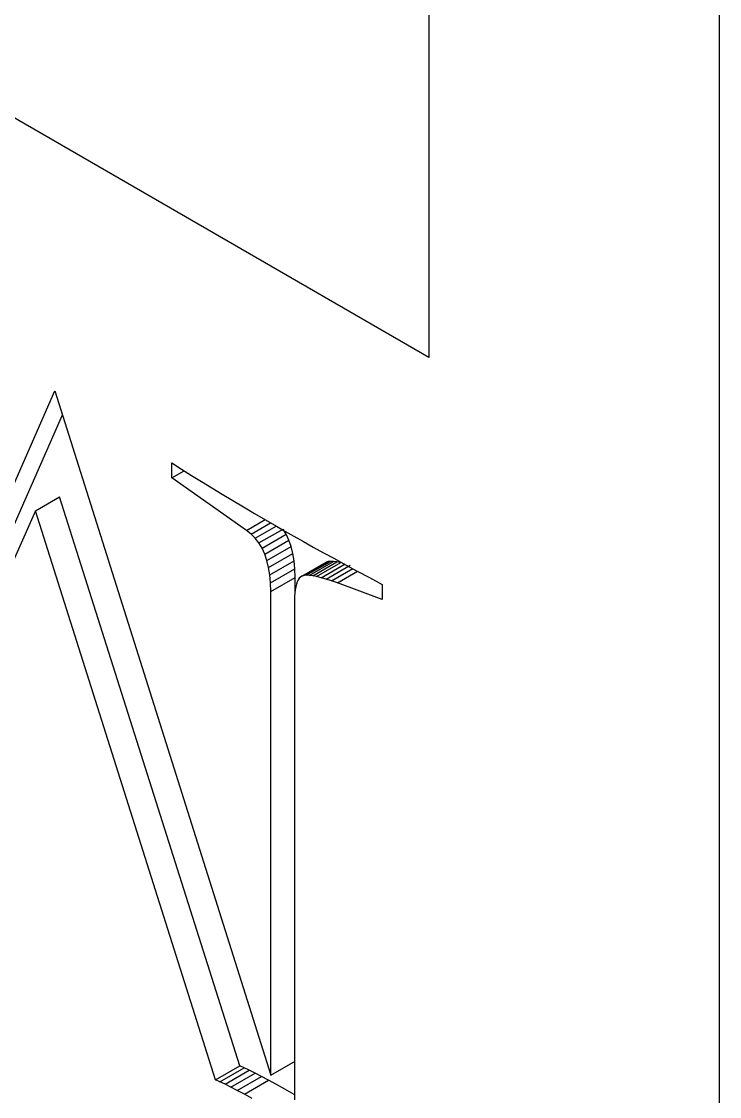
# Model space of a CAD drawing. Header units: millimetres. Extents: x -105 to 105, y -148 to 148.
# Drawn here: x 53.272 to 55.31, y -47.589 to -44.451 of the extents above; entities that cross this region are included whole.
import ezdxf

# ---------------------------------------------------------------- set-up
doc = ezdxf.new("R2010")
doc.units = ezdxf.units.MM
doc.layers.get('0').update_dxf_attribs({"lineweight": 18})

msp = doc.modelspace()

# ---------------------------------------------------------------- linework, layer by layer
at = {"color": 7, "lineweight": 30, "ltscale": 0.265362}
msp.add_line((54.4615, -45.4315), (45.2691, -40.1242), dxfattribs=at)
at = {"color": 7, "lineweight": 30, "ltscale": 0.157175}
msp.add_line((55.3101, -49.1873), (55.3101, -42.9003), dxfattribs=at)
at = {"color": 7, "lineweight": 30, "ltscale": 0.040825}
msp.add_line((54.4615, -43.7985), (54.4615, -45.4315), dxfattribs=at)
at = {"color": 7, "lineweight": 30, "ltscale": 0.033029}
msp.add_line((52.8386, -46.7387), (53.3695, -45.5289), dxfattribs=at)
at = {"color": 7, "lineweight": 30, "ltscale": 0.052379}
msp.add_line((53.3695, -45.5289), (54, -47.527), dxfattribs=at)
at = {"color": 7, "lineweight": 30, "ltscale": 0.030004}
msp.add_line((52.9093, -46.6979), (53.3916, -45.5989), dxfattribs=at)
at = {"color": 7, "lineweight": 30, "ltscale": 0.001095}
for p, q in [((53.7109, -45.7835), (53.7109, -45.7397)), ((54.3248, -46.0941), (54.3248, -46.1379))]:
    msp.add_line(p, q, dxfattribs=at)
at = {"color": 7, "lineweight": 30, "ltscale": 0.000847299}
msp.add_line((53.7109, -45.7397), (53.7395, -45.7578), dxfattribs=at)
at = {"color": 7, "lineweight": 30, "ltscale": 0.000857561}
msp.add_line((53.7395, -45.7578), (53.7686, -45.776), dxfattribs=at)
at = {"color": 7, "lineweight": 30, "ltscale": 0.001047}
msp.add_line((53.7109, -45.7835), (53.7471, -45.7625), dxfattribs=at)
at = {"color": 7, "lineweight": 30, "ltscale": 0.006664}
msp.add_line((53.9289, -45.9367), (53.7109, -45.7835), dxfattribs=at)
at = {"color": 7, "lineweight": 30, "ltscale": 0.000867838}
msp.add_line((53.7686, -45.776), (53.7981, -45.7942), dxfattribs=at)
at = {"color": 7, "lineweight": 30, "ltscale": 0.000877733}
msp.add_line((53.7981, -45.7942), (53.8281, -45.8126), dxfattribs=at)
at = {"color": 7, "lineweight": 30, "ltscale": 0.000888043}
msp.add_line((53.8281, -45.8126), (53.8584, -45.831), dxfattribs=at)
at = {"color": 7, "lineweight": 30, "ltscale": 0.002041}
for p, q in [((53.3126, -45.8793), (53.3834, -45.8384)), ((53.9652, -45.9734), (54.0359, -45.9326)), ((53.9744, -45.9889), (54.0452, -45.948)), ((53.9823, -46.0059), (54.053, -45.965)), ((53.9887, -46.0244), (54.0594, -45.9836)), ((53.9936, -46.0446), (54.0644, -46.0038)), ((53.9972, -46.0664), (54.0679, -46.0256)), ((54.0908, -46.0702), (54.1615, -46.0294)), ((54.0966, -46.0686), (54.1673, -46.0277)), ((54.1037, -46.0678), (54.1744, -46.027)), ((54.1224, -46.0693), (54.1931, -46.0285)), ((54.1339, -46.0715), (54.2046, -46.0307)), ((54.1469, -46.0747), (54.2176, -46.0339)), ((54.1613, -46.0788), (54.232, -46.038)), ((53.9993, -46.0897), (54.07, -46.0489)), ((54, -46.1146), (54.0708, -46.0738)), ((53.8389, -47.5407), (53.9096, -47.4998)), ((53.8517, -47.5465), (53.9224, -47.5057)), ((53.9022, -47.572), (53.9729, -47.5311)), ((53.923, -47.5831), (53.9937, -47.5422))]:
    msp.add_line(p, q, dxfattribs=at)
at = {"color": 7, "lineweight": 30, "ltscale": 0.043568}
for p, q in [((53.9096, -47.4998), (53.3834, -45.8384)), ((53.8389, -47.5407), (53.3126, -45.8793))]:
    msp.add_line(p, q, dxfattribs=at)
at = {"color": 7, "lineweight": 30, "ltscale": 0.000898369}
msp.add_line((53.8584, -45.831), (53.8892, -45.8495), dxfattribs=at)
at = {"color": 7, "lineweight": 30, "ltscale": 0.000908185}
msp.add_line((53.8892, -45.8495), (53.9204, -45.8681), dxfattribs=at)
at = {"color": 7, "lineweight": 30, "ltscale": 0.02956}
msp.add_line((53.3126, -45.8793), (52.8338, -46.9604), dxfattribs=at)
at = {"color": 7, "lineweight": 30, "ltscale": 0.000918673}
msp.add_line((53.9204, -45.8681), (53.9521, -45.8868), dxfattribs=at)
at = {"color": 7, "lineweight": 30, "ltscale": 0.000929042}
msp.add_line((53.9521, -45.8868), (53.9841, -45.9056), dxfattribs=at)
at = {"color": 7, "lineweight": 30, "ltscale": 0.001576}
msp.add_line((53.9289, -45.9367), (53.9835, -45.9052), dxfattribs=at)
at = {"color": 7, "lineweight": 30, "ltscale": 0.001646}
msp.add_line((53.9424, -45.9474), (53.9995, -45.9145), dxfattribs=at)
at = {"color": 7, "lineweight": 30, "ltscale": 0.000939231}
msp.add_line((53.9841, -45.9056), (54.0166, -45.9244), dxfattribs=at)
at = {"color": 7, "lineweight": 30, "ltscale": 0.000430267}
msp.add_line((53.9424, -45.9474), (53.9289, -45.9367), dxfattribs=at)
at = {"color": 7, "lineweight": 30, "ltscale": 0.000429702}
msp.add_line((53.9545, -45.9596), (53.9424, -45.9474), dxfattribs=at)
at = {"color": 7, "lineweight": 30, "ltscale": 0.001776}
msp.add_line((53.9545, -45.9596), (54.0161, -45.9241), dxfattribs=at)
at = {"color": 7, "lineweight": 30, "ltscale": 0.000715979}
msp.add_line((54.0166, -45.9244), (54.0415, -45.9387), dxfattribs=at)
at = {"color": 7, "lineweight": 30, "ltscale": 0.000449315}
for p, q in [((54.0452, -45.948), (54.0359, -45.9326)), ((53.9744, -45.9889), (53.9652, -45.9734))]:
    msp.add_line(p, q, dxfattribs=at)
at = {"color": 7, "lineweight": 30, "ltscale": 0.000752366}
msp.add_line((54.0415, -45.9387), (54.0676, -45.9535), dxfattribs=at)
at = {"color": 7, "lineweight": 30, "ltscale": 0.000467692}
for p, q in [((54.053, -45.965), (54.0452, -45.948)), ((53.9823, -46.0059), (53.9744, -45.9889))]:
    msp.add_line(p, q, dxfattribs=at)
at = {"color": 7, "lineweight": 30, "ltscale": 0.000436518}
msp.add_line((53.9652, -45.9734), (53.9545, -45.9596), dxfattribs=at)
at = {"color": 7, "lineweight": 30, "ltscale": 0.000491478}
for p, q in [((54.0594, -45.9836), (54.053, -45.965)), ((53.9887, -46.0244), (53.9823, -46.0059))]:
    msp.add_line(p, q, dxfattribs=at)
at = {"color": 7, "lineweight": 30, "ltscale": 0.00078858}
msp.add_line((54.0676, -45.9535), (54.0951, -45.969), dxfattribs=at)
at = {"color": 7, "lineweight": 30, "ltscale": 0.000825178}
msp.add_line((54.0951, -45.969), (54.124, -45.9851), dxfattribs=at)
at = {"color": 7, "lineweight": 30, "ltscale": 0.00051941}
for p, q in [((54.0644, -46.0038), (54.0594, -45.9836)), ((53.9936, -46.0446), (53.9887, -46.0244))]:
    msp.add_line(p, q, dxfattribs=at)
at = {"color": 7, "lineweight": 30, "ltscale": 0.000551189}
for p, q in [((54.0679, -46.0256), (54.0644, -46.0038)), ((53.9972, -46.0664), (53.9936, -46.0446))]:
    msp.add_line(p, q, dxfattribs=at)
at = {"color": 7, "lineweight": 30, "ltscale": 0.00086123}
msp.add_line((54.124, -45.9851), (54.1541, -46.0017), dxfattribs=at)
at = {"color": 7, "lineweight": 30, "ltscale": 0.000897662}
msp.add_line((54.1541, -46.0017), (54.1856, -46.019), dxfattribs=at)
at = {"color": 7, "lineweight": 30, "ltscale": 0.000585707}
msp.add_line((54.07, -46.0489), (54.0679, -46.0256), dxfattribs=at)
at = {"color": 7, "lineweight": 30, "ltscale": 0.002042}
for p, q in [((54.1123, -46.0681), (54.1831, -46.0273)), ((54, -47.527), (54.0708, -47.4861)), ((53.8665, -47.5537), (53.9373, -47.5129)), ((53.8834, -47.5622), (53.9541, -47.5213))]:
    msp.add_line(p, q, dxfattribs=at)
at = {"color": 7, "lineweight": 30, "ltscale": 0.000149186}
for p, q in [((54.1673, -46.0277), (54.1615, -46.0294)), ((54.0966, -46.0686), (54.0908, -46.0702))]:
    msp.add_line(p, q, dxfattribs=at)
at = {"color": 7, "lineweight": 30, "ltscale": 0.000180185}
for p, q in [((54.1744, -46.027), (54.1673, -46.0277)), ((54.1037, -46.0678), (54.0966, -46.0686))]:
    msp.add_line(p, q, dxfattribs=at)
at = {"color": 7, "lineweight": 30, "ltscale": 0.000215617}
msp.add_line((54.1831, -46.0273), (54.1744, -46.027), dxfattribs=at)
at = {"color": 7, "lineweight": 30, "ltscale": 0.00025328}
msp.add_line((54.1931, -46.0285), (54.1831, -46.0273), dxfattribs=at)
at = {"color": 7, "lineweight": 30, "ltscale": 0.000933584}
msp.add_line((54.1856, -46.019), (54.2184, -46.0369), dxfattribs=at)
at = {"color": 7, "lineweight": 30, "ltscale": 0.000292827}
for p, q in [((54.2046, -46.0307), (54.1931, -46.0285)), ((54.1339, -46.0715), (54.1224, -46.0693))]:
    msp.add_line(p, q, dxfattribs=at)
at = {"color": 7, "lineweight": 30, "ltscale": 0.000970366}
msp.add_line((54.2184, -46.0369), (54.2525, -46.0554), dxfattribs=at)
at = {"color": 7, "lineweight": 30, "ltscale": 0.000586087}
msp.add_line((53.9993, -46.0897), (53.9972, -46.0664), dxfattribs=at)
at = {"color": 7, "lineweight": 30, "ltscale": 0.000623961}
msp.add_line((54.0708, -46.0738), (54.07, -46.0489), dxfattribs=at)
at = {"color": 7, "lineweight": 30, "ltscale": 0.001068}
msp.add_line((54.0708, -46.1165), (54.0708, -46.0738), dxfattribs=at)
at = {"color": 7, "lineweight": 30, "ltscale": 0.000123895}
msp.add_line((54.0866, -46.0729), (54.0832, -46.0765), dxfattribs=at)
at = {"color": 7, "lineweight": 30, "ltscale": 0.000126281}
msp.add_line((54.0908, -46.0702), (54.0866, -46.0729), dxfattribs=at)
at = {"color": 7, "lineweight": 30, "ltscale": 0.000215247}
msp.add_line((54.1123, -46.0681), (54.1037, -46.0678), dxfattribs=at)
at = {"color": 7, "lineweight": 30, "ltscale": 0.000253613}
msp.add_line((54.1224, -46.0693), (54.1123, -46.0681), dxfattribs=at)
at = {"color": 7, "lineweight": 30, "ltscale": 0.000333446}
msp.add_line((54.1469, -46.0747), (54.1339, -46.0715), dxfattribs=at)
at = {"color": 7, "lineweight": 30, "ltscale": 0.000374652}
msp.add_line((54.1613, -46.0788), (54.1469, -46.0747), dxfattribs=at)
at = {"color": 7, "lineweight": 30, "ltscale": 0.001791}
msp.add_line((54.1771, -46.0839), (54.2391, -46.0481), dxfattribs=at)
at = {"color": 7, "lineweight": 30, "ltscale": 0.001706}
msp.add_line((54.1944, -46.09), (54.2535, -46.0559), dxfattribs=at)
at = {"color": 7, "lineweight": 30, "ltscale": 0.001007}
msp.add_line((54.2525, -46.0554), (54.288, -46.0744), dxfattribs=at)
at = {"color": 7, "lineweight": 30, "ltscale": 0.001043}
msp.add_line((54.288, -46.0744), (54.3248, -46.0941), dxfattribs=at)
at = {"color": 7, "lineweight": 30, "ltscale": 0.000623568}
msp.add_line((54, -46.1146), (53.9993, -46.0897), dxfattribs=at)
at = {"color": 7, "lineweight": 30, "ltscale": 0.000219596}
msp.add_line((54.0732, -46.1011), (54.0716, -46.1098), dxfattribs=at)
at = {"color": 7, "lineweight": 30, "ltscale": 0.000197625}
msp.add_line((54.0752, -46.0935), (54.0732, -46.1011), dxfattribs=at)
at = {"color": 7, "lineweight": 30, "ltscale": 0.000175653}
msp.add_line((54.0775, -46.0868), (54.0752, -46.0935), dxfattribs=at)
at = {"color": 7, "lineweight": 30, "ltscale": 0.000156135}
msp.add_line((54.0802, -46.0812), (54.0775, -46.0868), dxfattribs=at)
at = {"color": 7, "lineweight": 30, "ltscale": 0.000138715}
msp.add_line((54.0832, -46.0765), (54.0802, -46.0812), dxfattribs=at)
at = {"color": 7, "lineweight": 30, "ltscale": 0.000416076}
msp.add_line((54.1771, -46.0839), (54.1613, -46.0788), dxfattribs=at)
at = {"color": 7, "lineweight": 30, "ltscale": 0.000458223}
msp.add_line((54.1944, -46.09), (54.1771, -46.0839), dxfattribs=at)
at = {"color": 7, "lineweight": 30, "ltscale": 0.003472}
msp.add_line((54.3248, -46.1379), (54.1944, -46.09), dxfattribs=at)
at = {"color": 7, "lineweight": 30, "ltscale": 0.035308}
msp.add_line((54, -47.527), (54, -46.1146), dxfattribs=at)
at = {"color": 7, "lineweight": 30, "ltscale": 0.000291367}
msp.add_line((54.0695, -46.1301), (54.069, -46.1417), dxfattribs=at)
at = {"color": 7, "lineweight": 30, "ltscale": 0.000266803}
msp.add_line((54.0704, -46.1194), (54.0695, -46.1301), dxfattribs=at)
at = {"color": 7, "lineweight": 30, "ltscale": 0.00024311}
msp.add_line((54.0716, -46.1098), (54.0704, -46.1194), dxfattribs=at)
at = {"color": 7, "lineweight": 30, "ltscale": 0.00031589}
msp.add_line((54.069, -46.1417), (54.0688, -46.1543), dxfattribs=at)
at = {"color": 7, "lineweight": 30, "ltscale": 0.036129}
msp.add_line((54.0688, -46.1543), (54.0688, -47.5995), dxfattribs=at)
at = {"color": 7, "lineweight": 30, "ltscale": 0.000353023}
for p, q in [((53.9224, -47.5057), (53.9096, -47.4998)), ((53.8517, -47.5465), (53.8389, -47.5407))]:
    msp.add_line(p, q, dxfattribs=at)
at = {"color": 7, "lineweight": 30, "ltscale": 0.000412204}
msp.add_line((53.9373, -47.5129), (53.9224, -47.5057), dxfattribs=at)
at = {"color": 7, "lineweight": 30, "ltscale": 0.000471195}
for p, q in [((53.9541, -47.5213), (53.9373, -47.5129)), ((53.8834, -47.5622), (53.8665, -47.5537))]:
    msp.add_line(p, q, dxfattribs=at)
at = {"color": 7, "lineweight": 30, "ltscale": 0.000411861}
msp.add_line((53.8665, -47.5537), (53.8517, -47.5465), dxfattribs=at)
at = {"color": 7, "lineweight": 30, "ltscale": 0.000530291}
msp.add_line((53.9729, -47.5311), (53.9541, -47.5213), dxfattribs=at)
at = {"color": 7, "lineweight": 30, "ltscale": 0.000589797}
for p, q in [((53.9937, -47.5422), (53.9729, -47.5311)), ((53.923, -47.5831), (53.9022, -47.572))]:
    msp.add_line(p, q, dxfattribs=at)
at = {"color": 7, "lineweight": 30, "ltscale": 0.000649201}
msp.add_line((54.0165, -47.5547), (53.9937, -47.5422), dxfattribs=at)
at = {"color": 7, "lineweight": 30, "ltscale": 0.00053063}
msp.add_line((53.9022, -47.572), (53.8834, -47.5622), dxfattribs=at)
at = {"color": 7, "lineweight": 30, "ltscale": 0.000708613}
msp.add_line((54.0413, -47.5684), (54.0165, -47.5547), dxfattribs=at)
at = {"color": 7, "lineweight": 30, "ltscale": 0.000768423}
msp.add_line((54.0681, -47.5835), (54.0413, -47.5684), dxfattribs=at)
at = {"color": 7, "lineweight": 30, "ltscale": 0.000649018}
msp.add_line((53.9458, -47.5955), (53.923, -47.5831), dxfattribs=at)

doc.saveas('drawing.dxf')
